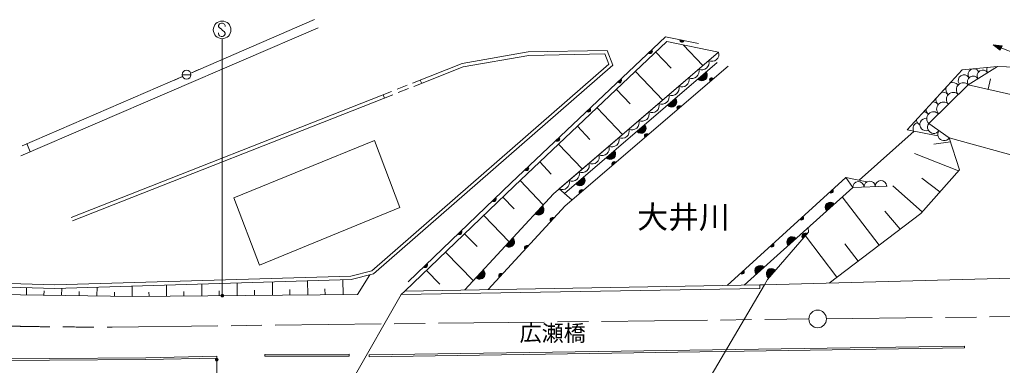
# Model space of a CAD drawing. Units: millimetres, scale not verified. Extents: x 40000 to 680000, y 20000 to 380000.
# Drawn here: x 180043 to 291449, y 277849 to 317095 of the extents above; entities that cross this region are included whole.
import ezdxf
from ezdxf.enums import TextEntityAlignment as Align

# ---------------------------------------------------------------- set-up
doc = ezdxf.new("R2010")
doc.units = ezdxf.units.MM
doc.header["$LTSCALE"] = 1000
doc.linetypes.add('CHAIN', pattern=[18.5, 12, -1.5, 3.5, -1.5])
for name, color, linetype, lineweight in [('M-BGD', 1, 'Continuous', 13), ('M-TTL', 7, 'Continuous', 13), ('M-TTL-FRAM', 7, 'Continuous', 13), ('M-TTL-LINE', 7, 'Continuous', 50), ('M-TTL-TXT', 7, 'Continuous', 13)]:
    doc.layers.add(name, color=color, linetype=linetype, lineweight=lineweight)
doc.styles.add('ＭＳ ゴシック', font='')
doc.styles.get('ＭＳ ゴシック').set_extended_font_data('MS Gothic')

# ---------------------------------------------------------------- blocks, each defined once
blk = doc.blocks.new('filled_dot')
at = {"color": 0, "linetype": 'Continuous', "lineweight": -2, "const_width": 1.25}
blk.add_lwpolyline([(-0.625, 0, 1), (0.625, 0, 1)], format="xyb", close=True, dxfattribs=at)

msp = doc.modelspace()

# ---------------------------------------------------------------- linework, layer by layer
at = {"layer": 'M-BGD'}
for p, q in [((223304, 285881), (263953, 286590)), ((223728, 286288), (263946, 286990)), ((258454, 276709), (264470, 287004)), ((264470, 287004), (263946, 286990)), ((263953, 286590), (263974, 286991)), ((217826, 276299), (223304, 285881)), ((223304, 285881), (223728, 286288))]:
    msp.add_line(p, q, dxfattribs=at)
at = {"layer": 'M-TTL'}
for p, q in [((199431, 311031), (213486, 317095)), ((180161, 301629), (213882, 316177)), ((235760, 298557), (253275, 315151)), ((236106, 298195), (253430, 314610)), ((253275, 315151), (256993, 314394)), ((253430, 314610), (259284, 313416)), ((257498, 311883), (255270, 314234)), ((290416, 314235), (291410, 314122)), ((290416, 314235), (291220, 313641)), ((295356, 312294), (290416, 314235)), ((290499, 314173), (290519, 314223)), ((290541, 314143), (290570, 314217)), ((290562, 314127), (290596, 314214)), ((290582, 314112), (290622, 314212)), ((290603, 314096), (290647, 314209)), ((290624, 314081), (290673, 314206)), ((290645, 314066), (290699, 314203)), ((290666, 314050), (290725, 314200)), ((290687, 314035), (290750, 314197)), ((290707, 314020), (290776, 314194)), ((290728, 314004), (290802, 314191)), ((290749, 313989), (290827, 314188)), ((290770, 313973), (290853, 314185)), ((290791, 313958), (290879, 314182)), ((290812, 313943), (290905, 314180)), ((290832, 313927), (290930, 314177)), ((290853, 313912), (290956, 314174)), ((290874, 313896), (290982, 314171)), ((290895, 313881), (291007, 314168)), ((290916, 313866), (291033, 314165)), ((237711, 313427), (230220, 312105)), ((246655, 313605), (237711, 313427)), ((246383, 313199), (237750, 313028)), ((240555, 297333), (259284, 313416)), ((241193, 297881), (259284, 313416)), ((246832, 312030), (246383, 313199)), ((247306, 311912), (246655, 313605)), ((253898, 311601), (252175, 313420)), ((290936, 313850), (291059, 314162)), ((290957, 313835), (291085, 314159)), ((290978, 313820), (291110, 314156)), ((290999, 313804), (291136, 314153)), ((291020, 313789), (291162, 314150)), ((291041, 313773), (291187, 314148)), ((291061, 313758), (291213, 314145)), ((291082, 313743), (291239, 314142)), ((291103, 313727), (291265, 314139)), ((291124, 313712), (291290, 314136)), ((291145, 313697), (291316, 314133)), ((291165, 313681), (291342, 314130)), ((291186, 313666), (291368, 314127)), ((291207, 313650), (291393, 314124)), ((291220, 313641), (291410, 314122)), ((219968, 288589), (246832, 312030)), ((230220, 312105), (224587, 309884)), ((237750, 313028), (230329, 311718)), ((241807, 297354), (259132, 312232)), ((198467, 310844), (199467, 310844)), ((199431, 311032), (200351, 311422)), ((220159, 288224), (247306, 311912)), ((230329, 311718), (224739, 309514)), ((260355, 311831), (241878, 295965)), ((252941, 307969), (249857, 311224)), ((280673, 304590), (286892, 311401)), ((286892, 311401), (290909, 311759)), ((287580, 309699), (290909, 311759)), ((290909, 311759), (295708, 311623)), ((198513, 310635), (180323, 302788)), ((198511, 310642), (197601, 310242)), ((225466, 310230), (225619, 309861)), ((290099, 310366), (289832, 309188)), ((222217, 308949), (185887, 294623)), ((223985, 309646), (222828, 309190)), ((224140, 309277), (222941, 308805)), ((249257, 307535), (247699, 309179)), ((283100, 305291), (287580, 309699)), ((287580, 309699), (317254, 302971)), ((222360, 308576), (186033, 294251)), ((221239, 308564), (221392, 308194)), ((248384, 304056), (245502, 307097)), ((285424, 303662), (283100, 305291)), ((244701, 303496), (243282, 304994)), ((275207, 298877), (281442, 304440)), ((284151, 303911), (280673, 304590)), ((220290, 303362), (204317, 296883)), ((223146, 295772), (220290, 303362)), ((283668, 302965), (285563, 303227)), ((286581, 300043), (285424, 303662)), ((314722, 295560), (285424, 303662)), ((180853, 303016), (181238, 302093)), ((243826, 300142), (241146, 302971)), ((240310, 299570), (239008, 300945)), ((281508, 301907), (286492, 299943)), ((282194, 295091), (286581, 300043)), ((239407, 296082), (236791, 298844)), ((260264, 286926), (273716, 299191)), ((273716, 299191), (274487, 298034)), ((273716, 299191), (276104, 298688)), ((282333, 299082), (284356, 297531)), ((223728, 286288), (236106, 298195)), ((224081, 287322), (235760, 298557)), ((241193, 297881), (242650, 296628)), ((274487, 298034), (262169, 286959)), ((278378, 298209), (274487, 298034)), ((279034, 298239), (282367, 295286)), ((204317, 296883), (207226, 289240)), ((240555, 297333), (230531, 286407)), ((236121, 295600), (234817, 296956)), ((273308, 296974), (277474, 291499)), ((207226, 289240), (223146, 295772)), ((241878, 295965), (233151, 286453)), ((278143, 295336), (279861, 293315)), ((235545, 291872), (232655, 294876)), ((271822, 287198), (282194, 295091)), ((269474, 292951), (269433, 293490)), ((231892, 291342), (230493, 292796)), ((264811, 287587), (269474, 292951)), ((269130, 292555), (272699, 287865)), ((273584, 291656), (275086, 289682)), ((231481, 287442), (228331, 290716)), ((217584, 287987), (219968, 288589)), ((227664, 287083), (226169, 288637)), ((184040, 286978), (217584, 287987)), ((184040, 286578), (217640, 287589)), ((212694, 287440), (212707, 285841)), ((216693, 287560), (216707, 285874)), ((217640, 287589), (220159, 288224)), ((218341, 285888), (219747, 288120)), ((297716, 287880), (264470, 287004)), ((264470, 287004), (264811, 287587)), ((171648, 286970), (184040, 286578)), ((171820, 287365), (184040, 286978)), ((180814, 286680), (180803, 285838)), ((184813, 286601), (184802, 285784)), ((188815, 286721), (188802, 285731)), ((192817, 286842), (192801, 285676)), ((196697, 286959), (196708, 285708)), ((200697, 287079), (200708, 285741)), ((202657, 286317), (202661, 285758)), ((204696, 287199), (204708, 285775)), ((206656, 286395), (206661, 285791)), ((208695, 287320), (208707, 285808)), ((210656, 286473), (210661, 285824)), ((214655, 286551), (214661, 285857)), ((192863, 285676), (168011, 286010)), ((182809, 286293), (182802, 285811)), ((186808, 286230), (186802, 285758)), ((190808, 286168), (190802, 285704)), ((192863, 285676), (218341, 285888)), ((194704, 286161), (194708, 285692)), ((198657, 286238), (198661, 285724)), ((219656, 279028), (287153, 280044)), ((287156, 279844), (219659, 278828)), ((287153, 280044), (287156, 279844)), ((174574, 278589), (183410, 278625)), ((183410, 278625), (194338, 278697)), ((194338, 278697), (202381, 278878)), ((194341, 278497), (202386, 278678)), ((202381, 278878), (202386, 278678)), ((207823, 279083), (217409, 279105)), ((207823, 278883), (207823, 279083)), ((217409, 278905), (207823, 278883)), ((217409, 279105), (217409, 278905)), ((219659, 278828), (219656, 279028)), ((174569, 278389), (183411, 278425)), ((183411, 278425), (194341, 278497))]:
    msp.add_line(p, q, dxfattribs=at)
msp.add_circle((198967, 310844), 500, dxfattribs=at)
for centre, radius, start, end in [((255134, 314773), 250, 168.47628, 348.47628), ((255134, 314773), 200, 168.47628, 348.47628), ((255134, 314773), 150, 168.47628, 348.47628), ((255134, 314773), 100, 168.47628, 348.47628), ((255134, 314773), 50, 168.47628, 348.47628), ((251524, 313492), 250, 223.45472, 43.45472), ((251524, 313492), 200, 223.45472, 43.45472), ((251524, 313492), 150, 223.45472, 43.45472), ((251524, 313492), 100, 223.45472, 43.45472), ((251524, 313492), 50, 223.45472, 43.45472), ((258520, 313162), 805, 242.93153, 18.37487), ((257389, 312191), 805, 242.93153, 18.37487), ((256258, 311220), 805, 242.93153, 18.37487), ((257400, 310744), 600, 220.6532, 40.6532), ((257400, 310744), 550, 220.6532, 40.6532), ((257400, 310744), 500, 220.6532, 40.6532), ((257400, 310744), 450, 220.6532, 40.6532), ((257400, 310744), 400, 220.6532, 40.6532), ((257400, 310744), 350, 220.6532, 40.6532), ((257400, 310744), 300, 220.6532, 40.6532), ((257400, 310744), 250, 220.6532, 40.6532), ((257400, 310744), 200, 220.6532, 40.6532), ((257400, 310744), 150, 220.6532, 40.6532), ((287096, 310178), 653, 31.74529, 211.74529), ((288206, 310865), 653, 31.74529, 211.74529), ((289245, 310729), 653, 31.74529, 211.74529), ((290354, 311415), 653, 158.42774, 211.74529), ((248021, 310173), 250, 223.45472, 43.45472), ((248021, 310173), 200, 223.45472, 43.45472), ((248021, 310173), 150, 223.45472, 43.45472), ((248021, 310173), 100, 223.45472, 43.45472), ((248021, 310173), 50, 223.45472, 43.45472), ((255128, 310249), 805, 242.93153, 18.37487), ((257400, 310744), 100, 220.6532, 40.6532), ((257400, 310744), 50, 220.6532, 40.6532), ((258507, 310245), 250, 40.6532, 220.6532), ((258507, 310245), 200, 40.6532, 220.6532), ((258507, 310245), 150, 40.6532, 220.6532), ((258507, 310245), 100, 40.6532, 220.6532), ((258507, 310245), 50, 40.6532, 220.6532), ((285828, 309165), 786, 44.5367, 105.96139), ((287020, 309148), 786, 44.5367, 224.5367), ((288135, 310042), 653, 31.74529, 211.74529), ((253997, 309279), 805, 242.93153, 18.37487), ((284708, 308063), 786, 44.5367, 100.63453), ((285828, 309165), 786, 162.59378, 224.5367), ((285900, 308046), 786, 44.5367, 224.5367), ((251736, 307337), 805, 242.93153, 18.37487), ((252866, 308308), 805, 242.93153, 18.37487), ((253935, 307768), 600, 220.6532, 40.6532), ((253935, 307768), 550, 220.6532, 40.6532), ((253935, 307768), 500, 220.6532, 40.6532), ((253935, 307768), 450, 220.6532, 40.6532), ((253935, 307768), 400, 220.6532, 40.6532), ((253935, 307768), 350, 220.6532, 40.6532), ((253935, 307768), 300, 220.6532, 40.6532), ((253935, 307768), 250, 220.6532, 40.6532), ((253935, 307768), 200, 220.6532, 40.6532), ((253935, 307768), 150, 220.6532, 40.6532), ((253935, 307768), 100, 220.6532, 40.6532), ((253935, 307768), 50, 220.6532, 40.6532), ((283588, 306961), 786, 44.5367, 89.56431), ((284708, 308063), 786, 171.89918, 224.5367), ((284780, 306944), 786, 44.5367, 224.5367), ((244518, 306854), 250, 223.45472, 43.45472), ((244518, 306854), 200, 223.45472, 43.45472), ((244518, 306854), 150, 223.45472, 43.45472), ((244518, 306854), 100, 223.45472, 43.45472), ((244518, 306854), 50, 223.45472, 43.45472), ((250605, 306366), 805, 242.93153, 18.37487), ((254812, 307071), 250, 40.6532, 220.6532), ((254812, 307071), 200, 40.6532, 220.6532), ((254812, 307071), 150, 40.6532, 220.6532), ((254812, 307071), 100, 40.6532, 220.6532), ((254812, 307071), 50, 40.6532, 220.6532), ((282468, 305859), 786, 44.5367, 82.62922), ((283588, 306961), 786, 182.99123, 224.5367), ((283660, 305842), 786, 44.5367, 224.5367), ((249474, 305395), 805, 242.93153, 18.37487), ((282036, 304743), 709, 107.88084, 204.41621), ((282468, 305859), 786, 192.42176, 241.41817), ((282802, 305186), 709, 83.97869, 290.44797), ((283681, 304884), 709, 144.96836, 324.96836), ((248344, 304424), 805, 242.93153, 18.37487), ((250470, 304793), 600, 220.6532, 40.6532), ((250470, 304793), 550, 220.6532, 40.6532), ((250470, 304793), 500, 220.6532, 40.6532), ((250470, 304793), 450, 220.6532, 40.6532), ((250470, 304793), 400, 220.6532, 40.6532), ((250470, 304793), 350, 220.6532, 40.6532), ((250470, 304793), 300, 220.6532, 40.6532), ((250470, 304793), 250, 220.6532, 40.6532), ((250470, 304793), 200, 220.6532, 40.6532), ((250470, 304793), 150, 220.6532, 40.6532), ((250470, 304793), 100, 220.6532, 40.6532), ((250470, 304793), 50, 220.6532, 40.6532), ((251117, 303898), 250, 40.6532, 220.6532), ((284843, 304069), 709, 144.96836, 324.96836), ((241015, 303535), 250, 223.45472, 43.45472), ((241015, 303535), 200, 223.45472, 43.45472), ((241015, 303535), 150, 223.45472, 43.45472), ((241015, 303535), 100, 223.45472, 43.45472), ((241015, 303535), 50, 223.45472, 43.45472), ((247213, 303453), 805, 242.93153, 18.37487), ((251117, 303898), 200, 40.6532, 220.6532), ((251117, 303898), 150, 40.6532, 220.6532), ((251117, 303898), 100, 40.6532, 220.6532), ((251117, 303898), 50, 40.6532, 220.6532), ((246082, 302482), 805, 242.93153, 18.37487), ((247004, 301817), 600, 220.6532, 40.6532), ((247004, 301817), 550, 220.6532, 40.6532), ((247004, 301817), 500, 220.6532, 40.6532), ((247004, 301817), 450, 220.6532, 40.6532), ((247004, 301817), 400, 220.6532, 40.6532), ((247004, 301817), 350, 220.6532, 40.6532), ((247004, 301817), 300, 220.6532, 40.6532), ((247004, 301817), 250, 220.6532, 40.6532), ((247004, 301817), 200, 220.6532, 40.6532), ((247004, 301817), 150, 220.6532, 40.6532), ((244952, 301511), 805, 242.93153, 18.37487), ((247004, 301817), 100, 220.6532, 40.6532), ((247004, 301817), 50, 220.6532, 40.6532), ((247421, 300725), 250, 40.6532, 220.6532), ((247421, 300725), 200, 40.6532, 220.6532), ((247421, 300725), 150, 40.6532, 220.6532), ((247421, 300725), 100, 40.6532, 220.6532), ((237512, 300216), 250, 223.45472, 43.45472), ((237512, 300216), 200, 223.45472, 43.45472), ((237512, 300216), 150, 223.45472, 43.45472), ((237512, 300216), 100, 223.45472, 43.45472), ((237512, 300216), 50, 223.45472, 43.45472), ((242690, 299569), 805, 242.93153, 18.37487), ((243821, 300540), 805, 242.93153, 18.37487), ((247421, 300725), 50, 40.6532, 220.6532), ((241560, 298598), 805, 242.93153, 18.37487), ((243539, 298841), 600, 220.6532, 40.6532), ((243539, 298841), 550, 220.6532, 40.6532), ((243539, 298841), 500, 220.6532, 40.6532), ((243539, 298841), 450, 220.6532, 40.6532), ((243539, 298841), 400, 220.6532, 40.6532), ((243539, 298841), 350, 220.6532, 40.6532), ((243539, 298841), 300, 220.6532, 40.6532), ((243539, 298841), 250, 220.6532, 40.6532), ((243539, 298841), 200, 220.6532, 40.6532), ((243539, 298841), 150, 220.6532, 40.6532), ((243539, 298841), 100, 220.6532, 40.6532), ((243539, 298841), 50, 220.6532, 40.6532), ((275126, 298064), 640, 2.65541, 182.65541), ((276404, 298123), 640, 2.65541, 182.65541), ((277682, 298182), 640, 2.65541, 182.65541), ((243726, 297552), 250, 40.6532, 220.6532), ((243726, 297552), 200, 40.6532, 220.6532), ((243726, 297552), 150, 40.6532, 220.6532), ((243726, 297552), 100, 40.6532, 220.6532), ((243726, 297552), 50, 40.6532, 220.6532), ((272034, 297658), 250, 222.35745, 42.35745), ((272034, 297658), 200, 222.35745, 42.35745), ((272034, 297658), 150, 222.35745, 42.35745), ((272034, 297658), 100, 222.35745, 42.35745), ((272034, 297658), 50, 222.35745, 42.35745), ((233814, 296684), 250, 223.88914, 43.88914), ((233814, 296684), 200, 223.88914, 43.88914), ((233814, 296684), 150, 223.88914, 43.88914), ((233814, 296684), 100, 223.88914, 43.88914), ((233814, 296684), 50, 223.88914, 43.88914), ((271960, 295762), 600, 41.95902, 221.95902), ((238884, 295512), 600, 227.4664, 47.4664), ((238884, 295512), 550, 227.4664, 47.4664), ((238884, 295512), 500, 227.4664, 47.4664), ((238884, 295512), 450, 227.4664, 47.4664), ((238884, 295512), 400, 227.4664, 47.4664), ((238884, 295512), 350, 227.4664, 47.4664), ((238884, 295512), 300, 227.4664, 47.4664), ((238884, 295512), 250, 227.4664, 47.4664), ((238884, 295512), 200, 227.4664, 47.4664), ((238884, 295512), 150, 227.4664, 47.4664), ((238884, 295512), 100, 227.4664, 47.4664), ((238884, 295512), 50, 227.4664, 47.4664), ((271960, 295762), 550, 41.95902, 221.95902), ((271960, 295762), 500, 41.95902, 221.95902), ((271960, 295762), 450, 41.95902, 221.95902), ((271960, 295762), 400, 41.95902, 221.95902), ((271960, 295762), 350, 41.95902, 221.95902), ((271960, 295762), 300, 41.95902, 221.95902), ((271960, 295762), 250, 41.95902, 221.95902), ((271960, 295762), 200, 41.95902, 221.95902), ((271960, 295762), 150, 41.95902, 221.95902), ((271960, 295762), 100, 41.95902, 221.95902), ((271960, 295762), 50, 41.95902, 221.95902), ((240424, 294380), 250, 47.4664, 227.4664), ((240424, 294380), 200, 47.4664, 227.4664), ((240424, 294380), 150, 47.4664, 227.4664), ((240424, 294380), 100, 47.4664, 227.4664), ((240424, 294380), 50, 47.4664, 227.4664), ((268671, 294591), 250, 222.35745, 42.35745), ((268671, 294591), 200, 222.35745, 42.35745), ((268671, 294591), 150, 222.35745, 42.35745), ((268671, 294591), 100, 222.35745, 42.35745), ((268671, 294591), 50, 222.35745, 42.35745), ((229921, 292939), 250, 223.88914, 43.88914), ((229921, 292939), 200, 223.88914, 43.88914), ((229921, 292939), 150, 223.88914, 43.88914), ((229921, 292939), 100, 223.88914, 43.88914), ((229921, 292939), 50, 223.88914, 43.88914), ((235543, 291870), 600, 227.4664, 47.4664), ((235543, 291870), 550, 227.4664, 47.4664), ((235543, 291870), 500, 227.4664, 47.4664), ((235543, 291870), 450, 227.4664, 47.4664), ((235543, 291870), 400, 227.4664, 47.4664), ((235543, 291870), 350, 227.4664, 47.4664), ((235543, 291870), 300, 227.4664, 47.4664), ((235543, 291870), 250, 227.4664, 47.4664), ((235543, 291870), 200, 227.4664, 47.4664), ((235543, 291870), 150, 227.4664, 47.4664), ((235543, 291870), 100, 227.4664, 47.4664), ((235543, 291870), 50, 227.4664, 47.4664), ((267617, 291857), 600, 41.95902, 221.95902), ((267617, 291857), 550, 41.95902, 221.95902), ((267617, 291857), 500, 41.95902, 221.95902), ((267617, 291857), 450, 41.95902, 221.95902), ((267617, 291857), 400, 41.95902, 221.95902), ((267617, 291857), 350, 41.95902, 221.95902), ((267617, 291857), 300, 41.95902, 221.95902), ((267617, 291857), 250, 41.95902, 221.95902), ((267617, 291857), 200, 41.95902, 221.95902), ((267617, 291857), 150, 41.95902, 221.95902), ((267617, 291857), 100, 41.95902, 221.95902), ((267617, 291857), 50, 41.95902, 221.95902), ((269084, 292517), 350, 49.00019, 229.00019), ((269084, 292517), 300, 49.00019, 229.00019), ((269084, 292517), 250, 49.00019, 229.00019), ((269084, 292517), 200, 49.00019, 229.00019), ((269084, 292517), 150, 49.00019, 229.00019), ((269084, 292517), 100, 49.00019, 229.00019), ((269084, 292517), 50, 49.00019, 229.00019), ((237515, 291209), 250, 47.4664, 227.4664), ((237515, 291209), 200, 47.4664, 227.4664), ((237515, 291209), 150, 47.4664, 227.4664), ((237515, 291209), 100, 47.4664, 227.4664), ((237515, 291209), 50, 47.4664, 227.4664), ((265308, 291525), 250, 222.35745, 42.35745), ((265308, 291525), 200, 222.35745, 42.35745), ((265308, 291525), 150, 222.35745, 42.35745), ((265308, 291525), 100, 222.35745, 42.35745), ((265308, 291525), 50, 222.35745, 42.35745), ((226028, 289194), 250, 223.88914, 43.88914), ((226028, 289194), 200, 223.88914, 43.88914), ((226028, 289194), 150, 223.88914, 43.88914), ((226028, 289194), 100, 223.88914, 43.88914), ((226028, 289194), 50, 223.88914, 43.88914), ((232202, 288228), 600, 227.4664, 47.4664), ((232202, 288228), 550, 227.4664, 47.4664), ((232202, 288228), 500, 227.4664, 47.4664), ((232202, 288228), 450, 227.4664, 47.4664), ((261945, 288459), 250, 222.35745, 42.35745), ((261945, 288459), 200, 222.35745, 42.35745), ((261945, 288459), 150, 222.35745, 42.35745), ((263985, 288592), 600, 41.95902, 221.95902), ((263985, 288592), 550, 41.95902, 221.95902), ((263985, 288592), 500, 41.95902, 221.95902), ((263985, 288592), 450, 41.95902, 221.95902), ((263985, 288592), 400, 41.95902, 221.95902), ((263985, 288592), 350, 41.95902, 221.95902), ((263985, 288592), 300, 41.95902, 221.95902), ((263985, 288592), 250, 41.95902, 221.95902), ((263985, 288592), 200, 41.95902, 221.95902), ((263985, 288592), 150, 41.95902, 221.95902), ((263985, 288592), 100, 41.95902, 221.95902), ((263985, 288592), 50, 41.95902, 221.95902), ((265292, 288251), 600, 49.00019, 229.00019), ((265292, 288251), 550, 49.00019, 229.00019), ((265292, 288251), 500, 49.00019, 229.00019), ((265292, 288251), 450, 49.00019, 229.00019), ((265292, 288251), 400, 49.00019, 229.00019), ((265292, 288251), 350, 49.00019, 229.00019), ((265292, 288251), 300, 49.00019, 229.00019), ((232202, 288228), 400, 227.4664, 47.4664), ((232202, 288228), 350, 227.4664, 47.4664), ((232202, 288228), 300, 227.4664, 47.4664), ((232202, 288228), 250, 227.4664, 47.4664), ((232202, 288228), 200, 227.4664, 47.4664), ((232202, 288228), 150, 227.4664, 47.4664), ((232202, 288228), 100, 227.4664, 47.4664), ((232202, 288228), 50, 227.4664, 47.4664), ((234606, 288038), 250, 47.4664, 227.4664), ((234606, 288038), 200, 47.4664, 227.4664), ((234606, 288038), 150, 47.4664, 227.4664), ((234606, 288038), 100, 47.4664, 227.4664), ((234606, 288038), 50, 47.4664, 227.4664), ((261945, 288459), 100, 222.35745, 42.35745), ((261945, 288459), 50, 222.35745, 42.35745), ((265292, 288251), 250, 49.00019, 229.00019), ((265292, 288251), 200, 49.00019, 229.00019), ((265292, 288251), 150, 49.00019, 229.00019), ((265292, 288251), 100, 49.00019, 229.00019), ((265292, 288251), 50, 49.00019, 229.00019)]:
    msp.add_arc(centre, radius, start, end, dxfattribs=at)
at = {"layer": 'M-TTL-FRAM'}
for p, q in [((202715, 316630), (202592, 316446)), ((202592, 316446), (202594, 316314)), ((202908, 316696), (202715, 316630)), ((203029, 316693), (202908, 316696)), ((203279, 316575), (203029, 316693)), ((203342, 316443), (203279, 316575)), ((203342, 316314), (203342, 316443)), ((202594, 315466), (202592, 315587)), ((202594, 316314), (202658, 316185)), ((202634, 315363), (202594, 315466)), ((202718, 315253), (202634, 315363)), ((202658, 316185), (202913, 316003)), ((202913, 316003), (203042, 315872)), ((203042, 315872), (203221, 315756)), ((203282, 315313), (203139, 315221)), ((203221, 315756), (203347, 315556)), ((203342, 315445), (203282, 315313)), ((203347, 315556), (203342, 315445)), ((202905, 315192), (202718, 315253)), ((203039, 315192), (202905, 315192)), ((203020, 285761), (203020, 314933)), ((203139, 315221), (203039, 315192)), ((202390, 278494), (202390, 248573))]:
    msp.add_line(p, q, dxfattribs=at)
msp.add_circle((202999, 315933), 1000, dxfattribs=at)
at = {"layer": 'M-TTL-LINE', "color": 2, "linetype": 'CHAIN', "lineweight": 13}
for p, q in [((190517, 282197), (269510, 283114)), ((271510, 283137), (319385, 283693))]:
    msp.add_line(p, q, dxfattribs=at)
msp.add_open_spline([(171450, 282537), (172367, 282505), (173284, 282472), (174202, 282442), (175120, 282412), (176037, 282384), (176955, 282358), (177872, 282332), (178790, 282309), (179708, 282289), (179871, 282286), (180034, 282282), (180197, 282279), (180361, 282276), (180524, 282272), (180687, 282269), (180850, 282266), (181013, 282263), (181176, 282260), (182319, 282240), (183461, 282226), (184603, 282216), (186574, 282200), (188546, 282198), (190517, 282197)], degree=3, knots=[0, 0, 0, 0, 1, 1, 1, 2, 2, 2, 3, 3, 3, 4, 4, 4, 5, 5, 5, 6, 6, 6, 7, 7, 7, 8, 8, 8, 8], dxfattribs=at)
at = {"layer": 'M-TTL-TXT', "color": 3}
msp.add_circle((270510, 283120), 1000, dxfattribs=at)

# ---------------------------------------------------------------- block references
at = {"layer": 'M-TTL-FRAM', "xscale": 160, "yscale": 160}
for p, rotation in [((203020, 285761), 90), ((202390, 278494), 270)]:
    msp.add_blockref('filled_dot', p, dxfattribs=dict(at, rotation=rotation))

# ---------------------------------------------------------------- texts
at = {"layer": 'M-BGD', "style": 'ＭＳ ゴシック'}
msp.add_text('広瀬橋', height=1833, dxfattribs=at).set_placement((236721, 280043), align=Align.BOTTOM_LEFT)
at = {"layer": 'M-TTL', "style": 'ＭＳ ゴシック'}
msp.add_text('大井川', height=2566, dxfattribs=at).set_placement((250051, 295967), align=Align.TOP_LEFT)

doc.saveas('drawing.dxf')
